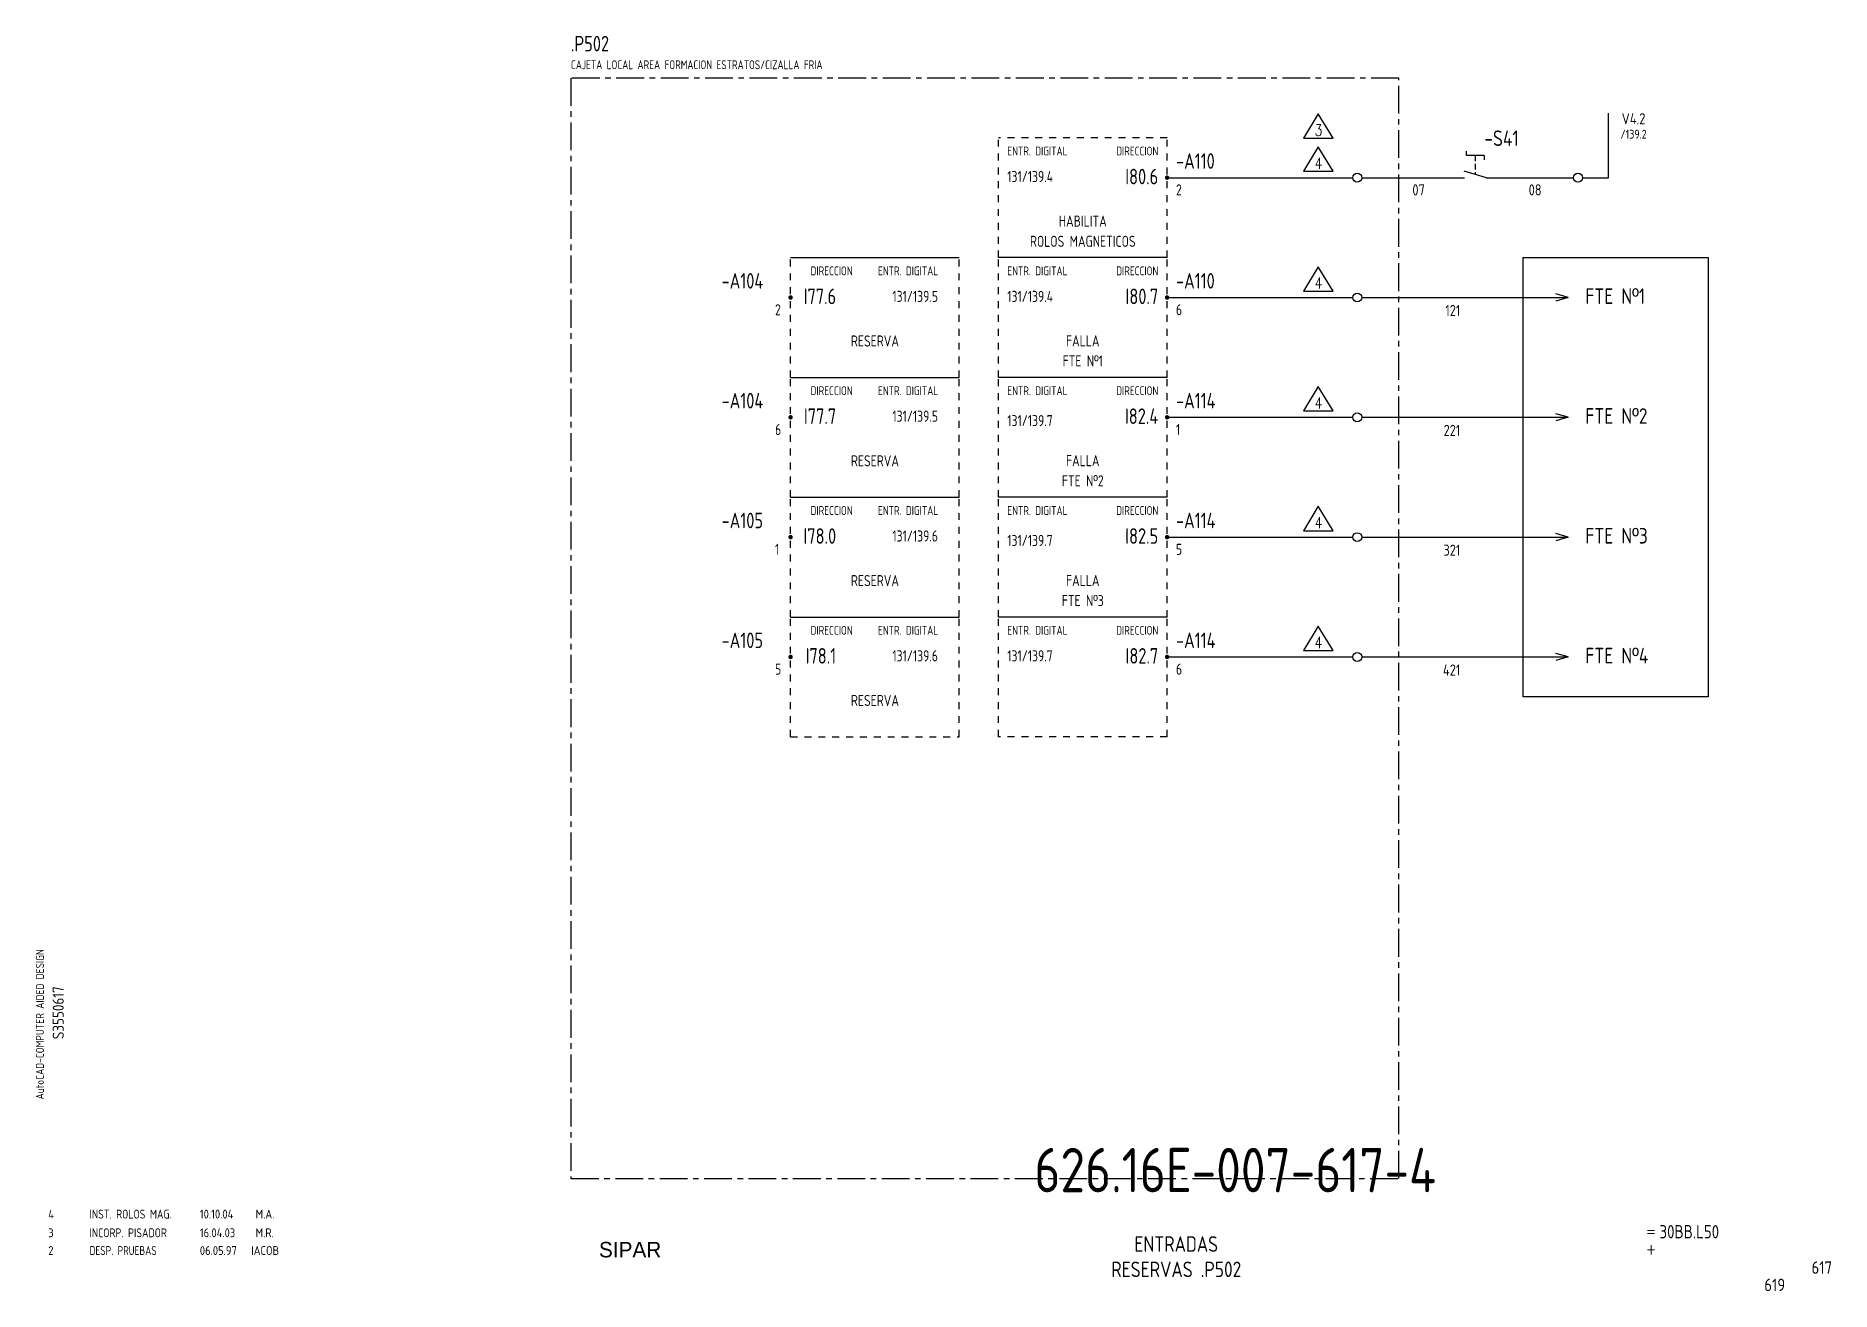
# Model space of a CAD drawing. Extents: x 10 to 414, y 6 to 288.
import ezdxf
from ezdxf.enums import TextEntityAlignment as Align

# ---------------------------------------------------------------- set-up
doc = ezdxf.new("R2010")
doc.units = 0
doc.header["$LTSCALE"] = 5
doc.header["$MEASUREMENT"] = 0
for name, pattern in [('CENTER', [2, 1.25, -0.25, 0.25, -0.25]), ('HIDDEN', [0.375, 0.25, -0.125]), ('HIDDEN1', [0.625, 0.3125, -0.3125])]:
    doc.linetypes.add(name, pattern=pattern)
doc.layers.get('0').update_dxf_attribs({"linetype": 'CONTINUOUS'})
for name, color, linetype in [('3', 3, 'CONTINUOUS'), ('CART', 7, 'CONTINUOUS'), ('TEXTO', 7, 'CONTINUOUS')]:
    doc.layers.add(name, color=color, linetype=linetype)
doc.styles.add('DIN', font='DIN.shx', dxfattribs={"width": 0.85})
doc.styles.add('N', font='ROMANS', dxfattribs={"width": 0.85, "height": 3})
doc.styles.add('ROMANS', font='ROMANS.shx', dxfattribs={"width": 0.85, "height": 2.7})
doc.styles.add('X', font='UNIV.SHX', dxfattribs={"height": 3.5})

# ---------------------------------------------------------------- blocks, each defined once
blk = doc.blocks.new('B5-3')
at = {"linetype": 'Continuous', "const_width": 0.5}
blk.add_lwpolyline([(-0.25, 0, 1), (0.25, 0, 1)], format="xyb", close=True, dxfattribs=at)
blk = doc.blocks.new('REV2')
at = {"color": 3, "style": 'DIN'}
for s, width, p in [('2', 0.9, (12.45, 13.79)), ('DESP. PRUEBAS', 0.8, (21.76, 13.79)), ('06.05.97', 0.9, (46.59, 13.79)), ('IACOB', 0.9, (58.16, 13.79))]:
    blk.add_text(s, height=2, dxfattribs=dict(at, width=width)).set_placement(p)
blk = doc.blocks.new('REV.')
at = {"layer": 'TEXTO', "color": 4}
blk.add_lwpolyline([(-0.04, 3.69), (-3.37, -1.81), (3.29, -1.81)], close=True, dxfattribs=at)
at = {"layer": 'TEXTO', "style": 'ROMANS', "width": 0.8}
blk.add_attdef('REV.', text='', height=2.5, dxfattribs=at).set_placement((0, 0), align=Align.MIDDLE_CENTER)

msp = doc.modelspace()

# ---------------------------------------------------------------- linework, layer by layer
at = {"color": 3, "linetype": 'CENTER'}
for p, q in [((130.17, 279), (130.17, 31)), ((316.64, 279), (130.17, 279)), ((316.64, 31), (316.64, 279)), ((130.17, 31), (316.64, 31))]:
    msp.add_line(p, q, dxfattribs=at)
at = {"linetype": 'Continuous'}
for p, q in [((363.87, 256.55), (363.87, 271.07)), ((331.84, 261.55), (331.84, 262.55)), ((335.84, 261.55), (331.84, 261.55)), ((335.84, 261.55), (335.84, 260.55)), ((264.44, 256.55), (306.26, 256.55)), ((308.26, 256.55), (331.38, 256.55)), ((336.34, 256.55), (355.99, 256.55)), ((357.99, 256.55), (363.87, 256.55)), ((179.64, 238.55), (217.64, 238.55)), ((264.44, 238.55), (226.44, 238.55)), ((264.44, 229.55), (306.26, 229.55)), ((308.26, 229.55), (354.76, 229.55)), ((354.76, 229.55), (351.95, 230.35)), ((354.76, 229.55), (351.95, 228.74)), ((179.64, 211.55), (217.64, 211.55)), ((264.44, 211.55), (226.44, 211.55)), ((264.44, 211.55), (226.44, 211.55)), ((264.44, 202.55), (306.26, 202.55)), ((308.26, 202.55), (354.76, 202.55)), ((354.76, 202.55), (351.95, 203.35)), ((354.76, 202.55), (351.95, 201.74)), ((179.64, 184.55), (217.64, 184.55)), ((264.44, 184.55), (226.44, 184.55)), ((264.44, 175.55), (306.26, 175.55)), ((308.26, 175.55), (354.76, 175.55)), ((354.76, 175.55), (351.95, 176.35)), ((354.76, 175.55), (351.95, 174.74)), ((179.64, 157.55), (217.64, 157.55)), ((264.44, 157.55), (226.44, 157.55)), ((264.44, 148.55), (306.26, 148.55)), ((308.26, 148.55), (354.76, 148.55)), ((354.76, 148.55), (351.95, 149.35)), ((354.76, 148.55), (351.95, 147.74))]:
    msp.add_line(p, q, dxfattribs=at)
at = {"linetype": 'HIDDEN1'}
for p, q in [((226.44, 238.55), (226.44, 265.55)), ((264.44, 265.55), (226.44, 265.55)), ((264.44, 238.55), (264.44, 265.55)), ((179.64, 211.55), (179.64, 238.55)), ((217.64, 211.55), (217.64, 238.55)), ((226.44, 211.55), (226.44, 238.55)), ((264.44, 211.55), (264.44, 238.55)), ((179.64, 184.55), (179.64, 211.55)), ((217.64, 184.55), (217.64, 211.55)), ((226.44, 184.55), (226.44, 211.55)), ((264.44, 184.55), (264.44, 211.55)), ((179.64, 157.55), (179.64, 184.55)), ((217.64, 157.55), (217.64, 184.55)), ((226.44, 157.55), (226.44, 184.55)), ((264.44, 157.55), (264.44, 184.55)), ((179.64, 130.55), (179.64, 157.55)), ((217.64, 130.55), (217.64, 157.55)), ((226.44, 130.55), (226.44, 157.55)), ((264.44, 130.55), (264.44, 157.55)), ((179.64, 130.55), (217.64, 130.55)), ((264.44, 130.55), (226.44, 130.55))]:
    msp.add_line(p, q, dxfattribs=at)
at = {"linetype": 'HIDDEN'}
msp.add_line((333.84, 261.55), (333.84, 257.3), dxfattribs=at)
msp.add_line((336.34, 256.55), (331.34, 258.05))
at = {"linetype": 'Continuous'}
msp.add_lwpolyline([(344.61, 238.55), (386.3, 238.55), (386.3, 139.55), (344.61, 139.55)], close=True, dxfattribs=at)
at = {"color": 7}
for centre in [(307.26, 256.55), (356.99, 256.55), (307.26, 229.55), (307.26, 202.55), (307.26, 175.55), (307.26, 148.55)]:
    msp.add_circle(centre, 1, dxfattribs=at)

# ---------------------------------------------------------------- block references
for p, values in [((298.53, 267.25), {'REV.': '3'}), ((298.53, 259.8), {'REV.': '4'}), ((298.53, 232.8), {'REV.': '4'}), ((298.53, 205.8), {'REV.': '4'}), ((298.53, 178.8), {'REV.': '4'}), ((298.53, 151.8), {'REV.': '4'})]:
    msp.add_blockref('REV.', p).add_auto_attribs(values)
for p in [(264.44, 256.55), (264.44, 229.55), (264.44, 202.55), (264.44, 175.55), (264.44, 148.55)]:
    msp.add_blockref('B5-3', p)
at = {"xscale": -1}
for p in [(179.64, 229.55), (179.64, 202.55), (179.64, 175.55), (179.64, 148.55)]:
    msp.add_blockref('B5-3', p, dxfattribs=at)
at = {"linetype": 'Continuous'}
msp.add_blockref('REV2', (0, 0), dxfattribs=at)

# ---------------------------------------------------------------- texts
at = {"color": 3, "style": 'DIN'}
for s, height, width, p in [('.P502', 3.5, 0.8, (130.17, 285)), ('4', 2, 0.9, (12.45, 22)), ('INST. ROLOS MAG.', 2, 0.85, (21.76, 22)), ('10.10.04', 2, 0.9, (46.59, 22)), ('M.A.', 2, 0.9, (59.16, 22)), ('3', 2, 0.9, (12.45, 17.79)), ('INCORP. PISADOR', 2, 0.85, (21.76, 17.79)), ('16.04.03', 2, 0.9, (46.59, 17.79)), ('M.R.', 2, 0.9, (59.16, 17.79))]:
    msp.add_text(s, height=height, dxfattribs=dict(at, width=width)).set_placement(p)
at = {"style": 'DIN', "width": 0.8}
for s, height, p in [('CAJETA LOCAL AREA FORMACION ESTRATOS/CIZALLA FRIA', 2, (130.17, 281)), ('131/139.4', 2.5, (228.44, 255.55)), ('2', 2.5, (266.44, 252.55)), ('131/139.5', 2.5, (202.56, 228.55)), ('131/139.4', 2.5, (228.44, 228.55)), ('2', 2.5, (176.14, 225.55)), ('6', 2.5, (266.44, 225.55)), ('131/139.5', 2.5, (202.56, 201.55)), ('131/139.7', 2.5, (228.44, 200.55)), ('6', 2.5, (176.14, 198.55)), ('1', 2.5, (266.44, 198.55)), ('1', 2.5, (176.14, 171.55)), ('131/139.6', 2.5, (202.56, 174.55)), ('131/139.7', 2.5, (228.44, 173.55)), ('5', 2.5, (266.44, 171.55)), ('131/139.6', 2.5, (202.56, 147.55)), ('131/139.7', 2.5, (228.44, 147.55)), ('5', 2.5, (176.14, 144.55)), ('6', 2.5, (266.44, 144.55))]:
    msp.add_text(s, height=height, dxfattribs=at).set_placement(p)
at = {"style": 'DIN'}
for s, height, width, p in [('V4.2', 2.5, 0.85, (369.49, 268.59)), ('/139.2', 2, 0.85, (369.49, 265.35)), ('HABILITA', 2.5, 0.8, (245.44, 245.5)), ('ROLOS MAGNETICOS', 2.5, 0.8, (245.44, 240.96)), ('RESERVA', 2.5, 0.8, (198.64, 218.5)), ('FALLA', 2.5, 0.8, (245.44, 218.53)), ('FTE Nº1', 2.5, 0.8, (245.44, 214)), ('RESERVA', 2.5, 0.8, (198.64, 191.5)), ('FALLA', 2.5, 0.8, (245.44, 191.53)), ('FTE Nº2', 2.5, 0.8, (245.44, 187)), ('RESERVA', 2.5, 0.8, (198.64, 164.5)), ('FALLA', 2.5, 0.8, (245.44, 164.53)), ('FTE Nº3', 2.5, 0.8, (245.44, 160)), ('RESERVA', 2.5, 0.8, (198.64, 137.5))]:
    msp.add_text(s, height=height, dxfattribs=dict(at, width=width)).set_placement(p, align=Align.CENTER)
at = {"color": 1, "style": 'DIN', "width": 0.8}
for p in [(228.44, 261.55), (199.32, 234.55), (228.44, 234.55), (199.32, 207.55), (228.44, 207.55), (199.32, 180.55), (228.44, 180.55), (199.32, 153.55), (228.44, 153.55)]:
    msp.add_text('ENTR. DIGITAL', height=2, dxfattribs=at).set_placement(p)
for p in [(262.44, 261.55), (193.61, 234.55), (262.44, 234.55), (193.61, 207.55), (262.44, 207.55), (193.61, 180.55), (262.44, 180.55), (193.61, 153.55), (262.44, 153.55)]:
    msp.add_text('DIRECCION', height=2, dxfattribs=at).set_placement(p, align=Align.RIGHT)
at = {"color": 7, "style": 'DIN', "width": 0.85}
for s, p in [('07', (322.48, 252.55)), ('121', (330.49, 225.36)), ('221', (330.49, 198.36)), ('321', (330.49, 171.36)), ('421', (330.49, 144.36))]:
    msp.add_text(s, height=2.5, dxfattribs=at).set_placement(p, align=Align.RIGHT)
msp.add_text('08', height=2.5, dxfattribs=at).set_placement((345.86, 252.55))
at = {"color": 2, "insert": (234.55, 37.92), "char_height": 10, "width": 111.0411, "attachment_point": 1, "style": 'DIN'}
msp.add_mtext('626.16E-007-617-4', dxfattribs=at)
at = {"layer": '3', "style": 'DIN'}
for s, width, p in [('-S41', 0.85, (335.9, 263.69)), ('-A110', 0.8, (266.44, 258.55)), ('-A104', 0.8, (164.1, 231.55)), ('-A110', 0.8, (266.44, 231.55)), ('FTE Nº1', 0.85, (358.62, 228.1)), ('-A104', 0.8, (164.1, 204.55)), ('-A114', 0.8, (266.44, 204.55)), ('FTE Nº2', 0.85, (358.62, 201.1)), ('-A105', 0.8, (164.1, 177.55)), ('-A114', 0.8, (266.44, 177.55)), ('FTE Nº3', 0.85, (358.62, 174.1)), ('-A105', 0.8, (164.1, 150.55)), ('-A114', 0.8, (266.44, 150.55)), ('FTE Nº4', 0.85, (358.62, 147.1))]:
    msp.add_text(s, height=3.5, dxfattribs=dict(at, width=width)).set_placement(p)
at = {"layer": '3', "style": 'DIN', "width": 0.8}
for s, p in [('I80.6', (262.44, 255.05)), ('I77.6', (189.9, 228.05)), ('I80.7', (262.44, 228.05)), ('I77.7', (189.9, 201.05)), ('I82.4', (262.44, 201.05)), ('I78.0', (189.9, 174.05)), ('I82.5', (262.44, 174.05)), ('I78.1', (189.9, 147.05)), ('I82.7', (262.44, 147.05))]:
    msp.add_text(s, height=3.5, dxfattribs=at).set_placement(p, align=Align.RIGHT)
at = {"layer": '3', "color": 2, "style": 'DIN', "width": 0.85}
for s, p in [('ENTRADAS', (266.5, 14.51)), ('RESERVAS .P502', (266.5, 8.8))]:
    msp.add_text(s, height=3.5, dxfattribs=at).set_placement(p, align=Align.CENTER)
at = {"layer": 'CART', "color": 1, "style": 'DIN', "width": 0.9}
msp.add_text('AutoCAD-COMPUTER AIDED DESIGN', height=1.8, rotation=90, dxfattribs=at).set_placement((11.47, 48.84))
at = {"layer": 'CART', "color": 3, "style": 'N', "width": 0.85}
for s, p in [('=', (372.24, 17.91)), ('+', (372.24, 13.87))]:
    msp.add_text(s, height=2.5, dxfattribs=at).set_placement(p)
at = {"layer": 'CART', "color": 3, "style": 'DIN', "width": 0.9, "flags": 1}
msp.add_attdef('S3550617', text='', height=2.5, rotation=90, dxfattribs=at).set_placement((15.95, 68.38), align=Align.CENTER)
at = {"layer": 'CART', "color": 3, "style": 'DIN', "width": 0.85}
msp.add_attdef('30BB.L50', text='', height=3, dxfattribs=at).set_placement((375.33, 16.63), align=Align.BOTTOM_LEFT)
at = {"layer": 'CART', "color": 6, "style": 'X', "flags": 1}
msp.add_attdef('SIPAR', text='', height=3.5, dxfattribs=at).set_placement((143.5, 15), align=Align.MIDDLE)
at = {"layer": 'CART', "color": 2, "style": 'DIN', "width": 0.9, "flags": 1}
msp.add_attdef('617', text='', height=2.8, dxfattribs=at).set_placement((414.2, 9.56), align=Align.RIGHT)
at = {"layer": 'CART', "color": 7, "style": 'DIN', "width": 0.9, "flags": 1}
msp.add_attdef('619', (398.93, 5.65), '', height=2.8, dxfattribs=at)

doc.saveas('drawing.dxf')
